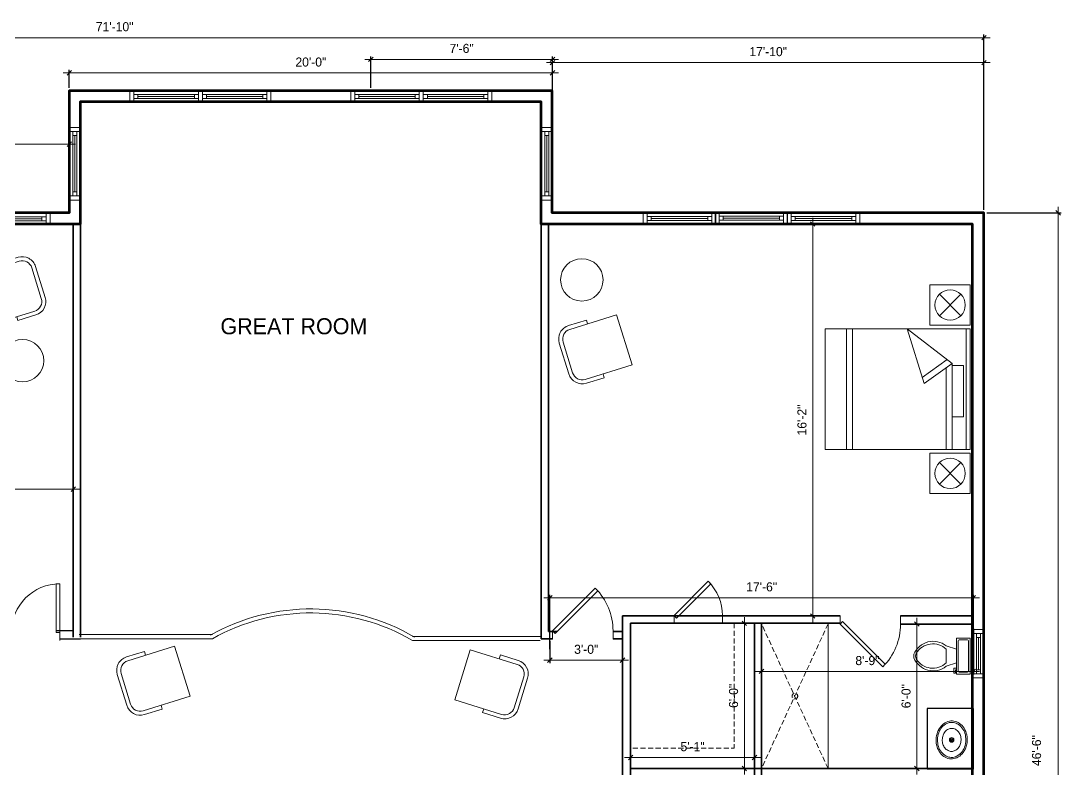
# Model space of a CAD drawing. Extents: x 2753 to 8941, y 12146 to 15850.
# Drawn here: x 7412 to 7928, y 14043 to 14414 of the extents above; entities that cross this region are included whole.
import ezdxf

# ---------------------------------------------------------------- set-up
doc = ezdxf.new("R2010")
doc.units = 0
doc.header["$LTSCALE"] = 20
doc.header["$MEASUREMENT"] = 0
doc.linetypes.add('HIDDEN', pattern=[0.375, 0.25, -0.125])
doc.linetypes.add('Hidden (½x)', pattern=[0.1875, 0.125, -0.0625])
doc.layers.get('0').update_dxf_attribs({"lineweight": 9})
doc.layers.get('DefPoints').update_dxf_attribs({"color": 17})
for name, color, linetype in [('1-N-FRAMING-TXT', 4, 'Continuous'), ('Electrical - New', 3, 'Continuous'), ('S-GRID-DIM', 1, 'Continuous'), ('S-HATCH', 8, 'Continuous')]:
    doc.layers.add(name, color=color, linetype=linetype)
for name, color, linetype, lineweight in [('A-LIGHT+', 133, 'Continuous', 9), ('A-Wall-New', 1, 'Continuous', 50), ('A-Wall-Partition', 3, 'Continuous', 35), ('A-windoor', 2, 'Continuous', 13), ('AFURNITURE', 134, 'Continuous', 18), ('Details', 2, 'Continuous', 15), ('DIM', 8, 'Continuous', 5), ('door', 43, 'Continuous', 13), ('Furniture', 132, 'Continuous', 5), ('hatch', 8, 'Continuous', 13), ('P-visible1', 33, 'Continuous', 20), ('TEXT', 6, 'Continuous', 25)]:
    doc.layers.add(name, color=color, linetype=linetype, lineweight=lineweight)
doc.styles.get("Standard").update_dxf_attribs({"font": 'stylu.ttf'})
doc.dimstyles.new('Forum 24', dxfattribs={"dimscale": 24, "dimtxt": 0.1875, "dimasz": 0.09375, "dimexe": 0.0625, "dimexo": 0.0625, "dimgap": 0.125, "dimtad": 1, "dimdec": 4, "dimrnd": 1, "dimzin": 7, "dimdsep": 46, "dimlunit": 4, "dimtxsty": 'Standard', "dimblk": 'OBLIQUE', "dimblk1": 'DIMTICK', "dimblk2": 'OBLIQUE', "dimcen": -0.0625, "dimdle": 0.125, "dimclrd": 256, "dimclre": 256, "dimclrt": 256, "dimadec": 0, "dimazin": 0, "dimtfac": 1, "dimtdec": 4, "dimtmove": 1, "dimatfit": 3, "dimfxl": 0.0625, "dimtvp": 1.2, "dimfrac": 2, "dimtolj": 1, "dimtzin": 7, "dimlwd": 13, "dimarcsym": 0})

# ---------------------------------------------------------------- blocks, each defined once
blk = doc.blocks.new('*U674')
for p, q in [((-18, 0), (14, 0)), ((-18, -3.75), (-18, -1.75)), ((-18, -1.75), (14, -1.75)), ((14, -3.75), (-18, -3.75)), ((-16, -1.75), (-16, -3.75)), ((12, -2.75), (-16, -2.75)), ((12, -1.75), (12, -3.75)), ((14, -1.75), (14, -3.75)), ((-18, -5.5), (14, -5.5))]:
    blk.add_line(p, q)
blk.add_lwpolyline([(-18, -5.5), (-20, -5.5), (-20, 0), (-18, 0)], close=True)
at = {"extrusion": (0, 0, -1)}
blk.add_lwpolyline([(-14, -5.5), (-16, -5.5), (-16, 0), (-14, 0)], close=True, dxfattribs=at)
blk = doc.blocks.new('_Oblique')
at = {"color": 0, "linetype": 'ByBlock', "lineweight": -2}
blk.add_line((-0.5, -0.5), (0.5, 0.5), dxfattribs=at)
blk = doc.blocks.new('*D824')
at = {"layer": 'DefPoints', "color": 0, "transparency": 16777216}
for p in [(7889.48, 14406.07), (7889.48, 14319.13), (7027.54, 14315.51)]:
    blk.add_point(p, dxfattribs=at)
at = {"layer": 'DIM', "lineweight": 13, "transparency": 16777216}
blk.add_line((7024.54, 14406.07), (7892.48, 14406.07), dxfattribs=at)
at = {"layer": 'DIM', "lineweight": -2, "transparency": 16777216}
for p, q in [((7027.54, 14317.01), (7027.54, 14407.57)), ((7889.48, 14320.63), (7889.48, 14407.57))]:
    blk.add_line(p, q, dxfattribs=at)
at = {"layer": 'DIM', "lineweight": 13, "transparency": 16777216, "xscale": 2.25, "yscale": 2.25, "zscale": 2.25, "rotation": 180}
blk.add_blockref('_Oblique', (7027.54, 14406.07), dxfattribs=at)
at = {"layer": 'DIM', "lineweight": 13, "transparency": 16777216, "xscale": 2.25, "yscale": 2.25, "zscale": 2.25}
blk.add_blockref('_Oblique', (7889.48, 14406.07), dxfattribs=at)
at = {"layer": 'DIM', "transparency": 16777216, "insert": (7458.51, 14411.49), "char_height": 4.5, "attachment_point": 5}
blk.add_mtext('\\A1;71\'-10"', dxfattribs=at)
blk = doc.blocks.new('DIMTICK')
for p, q in [((-1, 0), (1, 0)), ((0, 1), (0, -1))]:
    blk.add_line(p, q)
at = {"const_width": 0.141}
blk.add_lwpolyline([(0.71, 0.71), (-0.71, -0.71)], dxfattribs=at)
blk = doc.blocks.new('*U669')
for p, q in [((-18, 0), (2, 0)), ((-18, -3.75), (-18, -1.75)), ((-18, -1.75), (2, -1.75)), ((2, -3.75), (-18, -3.75)), ((-16, -1.75), (-16, -3.75)), ((0, -2.75), (-16, -2.75)), ((0, -1.75), (0, -3.75)), ((2, -1.75), (2, -3.75)), ((-18, -5.5), (2, -5.5))]:
    blk.add_line(p, q)
blk.add_lwpolyline([(-18, -5.5), (-20, -5.5), (-20, 0), (-18, 0)], close=True)
at = {"extrusion": (0, 0, -1)}
blk.add_lwpolyline([(-2, -5.5), (-4, -5.5), (-4, 0), (-2, 0)], close=True, dxfattribs=at)
blk = doc.blocks.new('*D825')
at = {"layer": 'DefPoints', "color": 0, "transparency": 16777216}
for p in [(7889.48, 14319.13), (7926.27, 14319.13), (7889.48, 13761.62)]:
    blk.add_point(p, dxfattribs=at)
at = {"layer": 'DIM', "lineweight": -2, "transparency": 16777216}
for p, q in [((7890.98, 14319.13), (7927.77, 14319.13)), ((7890.98, 13761.62), (7927.77, 13761.62))]:
    blk.add_line(p, q, dxfattribs=at)
at = {"layer": 'DIM', "lineweight": 13, "transparency": 16777216}
blk.add_line((7926.27, 13758.62), (7926.27, 14322.13), dxfattribs=at)
at = {"layer": 'DIM', "lineweight": 13, "transparency": 16777216, "xscale": 2.25, "yscale": 2.25, "zscale": 2.25}
for p, rotation in [((7926.27, 14319.13), 90), ((7926.27, 13761.62), 270)]:
    blk.add_blockref('_Oblique', p, dxfattribs=dict(at, rotation=rotation))
at = {"layer": 'DIM', "transparency": 16777216, "insert": (7915.57, 14052.37), "char_height": 4.5, "attachment_point": 5, "rotation": 90}
blk.add_mtext('\\A1;46\'-6"', dxfattribs=at)
blk = doc.blocks.new('*D821')
at = {"layer": 'DefPoints', "color": 0, "transparency": 16777216}
for p in [(7675.53, 14393.69), (7675.53, 14319.13), (7889.48, 14319.13)]:
    blk.add_point(p, dxfattribs=at)
at = {"layer": 'DIM', "lineweight": 13, "transparency": 16777216}
blk.add_line((7892.48, 14393.69), (7672.53, 14393.69), dxfattribs=at)
at = {"layer": 'DIM', "lineweight": -2, "transparency": 16777216}
for p, q in [((7675.53, 14320.63), (7675.53, 14395.19)), ((7889.48, 14320.63), (7889.48, 14395.19))]:
    blk.add_line(p, q, dxfattribs=at)
at = {"layer": 'DIM', "lineweight": 13, "transparency": 16777216, "xscale": 2.25, "yscale": 2.25, "zscale": 2.25, "rotation": 180}
blk.add_blockref('_Oblique', (7675.53, 14393.69), dxfattribs=at)
at = {"layer": 'DIM', "lineweight": 13, "transparency": 16777216, "xscale": 2.25, "yscale": 2.25, "zscale": 2.25}
blk.add_blockref('_Oblique', (7889.48, 14393.69), dxfattribs=at)
at = {"layer": 'DIM', "transparency": 16777216, "insert": (7782.51, 14399.12), "char_height": 4.5, "attachment_point": 5}
blk.add_mtext('\\A1;17\'-10"', dxfattribs=at)
blk = doc.blocks.new('*D822')
at = {"layer": 'DefPoints', "color": 0, "transparency": 16777216}
for p in [(7436.02, 14388.62), (7436.02, 14379.67), (7675.53, 14379.67)]:
    blk.add_point(p, dxfattribs=at)
at = {"layer": 'DIM', "lineweight": 13, "transparency": 16777216}
blk.add_line((7678.53, 14388.62), (7433.02, 14388.62), dxfattribs=at)
at = {"layer": 'DIM', "lineweight": -2, "transparency": 16777216}
for p, q in [((7436.02, 14381.17), (7436.02, 14390.12)), ((7675.53, 14381.17), (7675.53, 14390.12))]:
    blk.add_line(p, q, dxfattribs=at)
at = {"layer": 'DIM', "lineweight": 13, "transparency": 16777216, "xscale": 2.25, "yscale": 2.25, "zscale": 2.25, "rotation": 180}
blk.add_blockref('_Oblique', (7436.02, 14388.62), dxfattribs=at)
at = {"layer": 'DIM', "lineweight": 13, "transparency": 16777216, "xscale": 2.25, "yscale": 2.25, "zscale": 2.25}
blk.add_blockref('_Oblique', (7675.53, 14388.62), dxfattribs=at)
at = {"layer": 'DIM', "transparency": 16777216, "insert": (7555.78, 14393.96), "char_height": 4.5, "attachment_point": 5}
blk.add_mtext('\\A1;20\'-0"', dxfattribs=at)
blk = doc.blocks.new('*D823')
at = {"layer": 'DefPoints', "color": 0, "transparency": 16777216}
for p in [(7027.54, 14353.19), (7027.54, 14319.13), (7436.02, 14319.13)]:
    blk.add_point(p, dxfattribs=at)
at = {"layer": 'DIM', "lineweight": -2, "transparency": 16777216}
for p, q in [((7027.54, 14320.63), (7027.54, 14354.69)), ((7436.02, 14320.63), (7436.02, 14354.69))]:
    blk.add_line(p, q, dxfattribs=at)
at = {"layer": 'DIM', "lineweight": 13, "transparency": 16777216}
blk.add_line((7439.02, 14353.19), (7024.54, 14353.19), dxfattribs=at)
at = {"layer": 'DIM', "lineweight": 13, "transparency": 16777216, "xscale": 2.25, "yscale": 2.25, "zscale": 2.25, "rotation": 180}
blk.add_blockref('_Oblique', (7027.54, 14353.19), dxfattribs=at)
at = {"layer": 'DIM', "lineweight": 13, "transparency": 16777216, "xscale": 2.25, "yscale": 2.25, "zscale": 2.25}
blk.add_blockref('_Oblique', (7436.02, 14353.19), dxfattribs=at)
at = {"layer": 'DIM', "transparency": 16777216, "insert": (7231.78, 14358.55), "char_height": 4.5, "attachment_point": 5}
blk.add_mtext('\\A1;34\'-0"', dxfattribs=at)
blk = doc.blocks.new('*D826')
at = {"layer": 'DefPoints', "color": 0, "transparency": 16777216}
for p in [(7257.55, 14209.21), (7438.02, 14209.21), (7438.02, 14182.06)]:
    blk.add_point(p, dxfattribs=at)
at = {"layer": 'S-HATCH', "lineweight": -2, "transparency": 16777216}
for p, q in [((7257.55, 14207.71), (7257.55, 14180.56)), ((7438.02, 14207.71), (7438.02, 14180.56))]:
    blk.add_line(p, q, dxfattribs=at)
at = {"layer": 'S-HATCH', "lineweight": 13, "transparency": 16777216}
blk.add_line((7254.55, 14182.06), (7441.02, 14182.06), dxfattribs=at)
at = {"layer": 'S-HATCH', "lineweight": 13, "transparency": 16777216, "xscale": 2.25, "yscale": 2.25, "zscale": 2.25, "rotation": 180}
blk.add_blockref('_Oblique', (7257.55, 14182.06), dxfattribs=at)
at = {"layer": 'S-HATCH', "lineweight": 13, "transparency": 16777216, "xscale": 2.25, "yscale": 2.25, "zscale": 2.25}
blk.add_blockref('_Oblique', (7438.02, 14182.06), dxfattribs=at)
at = {"layer": 'S-HATCH', "transparency": 16777216, "insert": (7347.78, 14187.43), "char_height": 4.5, "attachment_point": 5}
blk.add_mtext('\\A1;15\'-0"', dxfattribs=at)
blk = doc.blocks.new('*D827')
at = {"layer": 'DefPoints', "color": 0, "transparency": 16777216}
for p in [(7836.3, 14313.61), (7803.97, 14119.17), (7804.59, 14119.17)]:
    blk.add_point(p, dxfattribs=at)
at = {"layer": 'S-HATCH', "lineweight": -2, "transparency": 16777216}
for p, q in [((7834.8, 14313.61), (7803.09, 14313.61)), ((7805.47, 14119.17), (7806.09, 14119.17))]:
    blk.add_line(p, q, dxfattribs=at)
at = {"layer": 'S-HATCH', "lineweight": 13, "transparency": 16777216}
blk.add_line((7804.59, 14316.61), (7804.59, 14116.17), dxfattribs=at)
at = {"layer": 'S-HATCH', "lineweight": 13, "transparency": 16777216, "xscale": 2.25, "yscale": 2.25, "zscale": 2.25}
for p, rotation in [((7804.59, 14313.61), 90), ((7804.59, 14119.17), 270)]:
    blk.add_blockref('_Oblique', p, dxfattribs=dict(at, rotation=rotation))
at = {"layer": 'S-HATCH', "transparency": 16777216, "insert": (7799.26, 14216.39), "char_height": 4.5, "attachment_point": 5, "rotation": 90}
blk.add_mtext('\\A1;16\'-2"', dxfattribs=at)
blk = doc.blocks.new('*U679')
for p, q in [((-30, 0), (-30, -4)), ((0, 0), (0, -4))]:
    blk.add_line(p, q)
blk.add_lwpolyline([(0, 0), (-21.21, 21.21), (-22.45, 19.98), (-1.24, -1.24)], close=True)
blk.add_arc((0, 0), 30, 135, 180)
blk = doc.blocks.new('*U562')
for p, q in [((0, 0), (0, 4)), ((24, 0), (24, 4))]:
    blk.add_line(p, q)
blk.add_lwpolyline([(0, 0), (16.97, -16.97), (18.21, -15.73), (1.24, 1.24)], close=True)
blk.add_arc((0, 0), 24, 315, 0)
blk = doc.blocks.new('*U607')
for p, q in [((0, 0), (0, -4)), ((30, 0), (30, -4))]:
    blk.add_line(p, q)
blk.add_lwpolyline([(0, 0), (21.21, 21.21), (22.45, 19.98), (1.24, -1.24)], close=True)
blk.add_arc((0, 0), 30, 0, 45)
blk = doc.blocks.new('*D831')
at = {"layer": 'DefPoints', "color": 0, "transparency": 16777216}
for p in [(7775.69, 14115.54), (7770.7, 14043.54), (7775.69, 14043.54)]:
    blk.add_point(p, dxfattribs=at)
at = {"layer": 'S-HATCH', "lineweight": 13, "transparency": 16777216}
blk.add_line((7770.7, 14118.54), (7770.7, 14040.54), dxfattribs=at)
at = {"layer": 'S-HATCH', "lineweight": -2, "transparency": 16777216}
for p, q in [((7774.19, 14115.54), (7769.2, 14115.54)), ((7774.19, 14043.54), (7769.2, 14043.54))]:
    blk.add_line(p, q, dxfattribs=at)
at = {"layer": 'S-HATCH', "lineweight": 13, "transparency": 16777216, "xscale": 2.25, "yscale": 2.25, "zscale": 2.25}
for p, rotation in [((7770.7, 14115.54), 90), ((7770.7, 14043.54), 270)]:
    blk.add_blockref('_Oblique', p, dxfattribs=dict(at, rotation=rotation))
at = {"layer": 'S-HATCH', "transparency": 16777216, "insert": (7765.35, 14079.54), "char_height": 4.5, "attachment_point": 5, "rotation": 90}
blk.add_mtext('\\A1;6\'-0"', dxfattribs=at)
blk = doc.blocks.new('*D832')
at = {"layer": 'DefPoints', "color": 0, "transparency": 16777216}
for p in [(7775.69, 14048.96), (7714.33, 14043.54), (7775.69, 14043.54)]:
    blk.add_point(p, dxfattribs=at)
at = {"layer": 'S-HATCH', "lineweight": -2, "transparency": 16777216}
for p, q in [((7714.33, 14045.04), (7714.33, 14050.46)), ((7775.69, 14045.04), (7775.69, 14050.46))]:
    blk.add_line(p, q, dxfattribs=at)
at = {"layer": 'S-HATCH', "lineweight": 13, "transparency": 16777216}
blk.add_line((7711.33, 14048.96), (7778.69, 14048.96), dxfattribs=at)
at = {"layer": 'S-HATCH', "lineweight": 13, "transparency": 16777216, "xscale": 2.25, "yscale": 2.25, "zscale": 2.25, "rotation": 180}
blk.add_blockref('_Oblique', (7714.33, 14048.96), dxfattribs=at)
at = {"layer": 'S-HATCH', "lineweight": 13, "transparency": 16777216, "xscale": 2.25, "yscale": 2.25, "zscale": 2.25}
blk.add_blockref('_Oblique', (7775.69, 14048.96), dxfattribs=at)
at = {"layer": 'S-HATCH', "transparency": 16777216, "insert": (7745.01, 14054.31), "char_height": 4.5, "attachment_point": 5}
blk.add_mtext('\\A1;5\'-1"', dxfattribs=at)
blk = doc.blocks.new('*D833')
at = {"layer": 'DefPoints', "color": 0, "transparency": 16777216}
for p in [(7674.3, 14108.25), (7710.3, 14108.25), (7710.3, 14097.25)]:
    blk.add_point(p, dxfattribs=at)
at = {"layer": 'DIM', "lineweight": -2, "transparency": 16777216}
for p, q in [((7674.3, 14106.75), (7674.3, 14095.75)), ((7710.3, 14106.75), (7710.3, 14095.75))]:
    blk.add_line(p, q, dxfattribs=at)
at = {"layer": 'DIM', "lineweight": 13, "transparency": 16777216}
blk.add_line((7671.3, 14097.25), (7713.3, 14097.25), dxfattribs=at)
at = {"layer": 'DIM', "lineweight": 13, "transparency": 16777216, "xscale": 2.25, "yscale": 2.25, "zscale": 2.25, "rotation": 180}
blk.add_blockref('_Oblique', (7674.3, 14097.25), dxfattribs=at)
at = {"layer": 'DIM', "lineweight": 13, "transparency": 16777216, "xscale": 2.25, "yscale": 2.25, "zscale": 2.25}
blk.add_blockref('_Oblique', (7710.3, 14097.25), dxfattribs=at)
at = {"layer": 'DIM', "transparency": 16777216, "insert": (7692.3, 14102.6), "char_height": 4.5, "attachment_point": 5}
blk.add_mtext('\\A1;3\'-0"', dxfattribs=at)
blk = doc.blocks.new('*D834')
at = {"layer": 'DefPoints', "color": 0, "transparency": 16777216}
for p in [(7674.3, 14128.18), (7674.3, 14101.25), (7884.24, 14097.52)]:
    blk.add_point(p, dxfattribs=at)
at = {"layer": 'DIM', "lineweight": 13, "transparency": 16777216}
blk.add_line((7887.24, 14128.18), (7671.3, 14128.18), dxfattribs=at)
at = {"layer": 'DIM', "lineweight": -2, "transparency": 16777216}
for p, q in [((7674.3, 14102.75), (7674.3, 14129.68)), ((7884.24, 14099.02), (7884.24, 14129.68))]:
    blk.add_line(p, q, dxfattribs=at)
at = {"layer": 'DIM', "lineweight": 13, "transparency": 16777216, "xscale": 2.25, "yscale": 2.25, "zscale": 2.25, "rotation": 180}
blk.add_blockref('_Oblique', (7674.3, 14128.18), dxfattribs=at)
at = {"layer": 'DIM', "lineweight": 13, "transparency": 16777216, "xscale": 2.25, "yscale": 2.25, "zscale": 2.25}
blk.add_blockref('_Oblique', (7884.24, 14128.18), dxfattribs=at)
at = {"layer": 'DIM', "transparency": 16777216, "insert": (7779.27, 14133.59), "char_height": 4.5, "attachment_point": 5}
blk.add_mtext('\\A1;17\'-6"', dxfattribs=at)
blk = doc.blocks.new('Toilet - top')
for p, q in [((9.5, -6), (9.5, -2)), ((-10, -8.5), (-8, -8.5)), ((-10, -9.5), (-10, -8.5)), ((-7, -9.5), (-10, -9.5)), ((-8, -8.5), (-8, -8)), ((-7, -8), (-7, -9.5)), ((-4, -8), (-6, -14)), ((4, -8), (6, -14)), ((4, -14), (-4, -14))]:
    blk.add_line(p, q)
blk.add_lwpolyline([(10.5, -8), (10.5, 0), (-10.5, 0), (-10.5, -8)], close=True)
for points in [[(-9.5, -2), (-9.5, -6)], [(8.5, -1), (-8.5, -1)], [(-8.5, -7), (8.5, -7)]]:
    blk.add_lwpolyline(points)
for centre, radius, start, end in [((-8.62, -1.88), 0.884, 81.8699, 188.1301), ((-8.62, -6.12), 0.884, 171.8699, 278.1301), ((8.62, -1.88), 0.884, 351.8699, 98.1301), ((8.62, -6.12), 0.884, 261.8699, 8.1301), ((3.52, -21.58), 12.17, 141.46911, 247.97143), ((4.2, -21.82), 11.33, 136.36773, 238.94682), ((-3.52, -21.58), 12.17, 292.02843, 38.53071), ((-4.2, -21.82), 11.33, 301.05301, 43.63209), ((0, -27.88), 4, 245.73182, 294.26817), ((0, -29), 4, 254.86053, 285.13947)]:
    blk.add_arc(centre, radius, start, end)
blk = doc.blocks.new('Sink - Oval top')
for p, q in [((-1, 0), (1, 0)), ((0, 1), (0, -1))]:
    blk.add_line(p, q)
at = {"linetype": 'Continuous'}
for points in [[(-12.23, 0.39, 0.117634), (-11.46, -3.36, 0.104469), (-8.88, -6.8, 0.090016), (-5.08, -9.07, 0.08192), (-0.32, -10.02, 0.08192), (4.49, -9.38, 0.090016), (8.42, -7.36, 0.104469), (11.22, -4.09, 0.117634), (12.23, -0.39, 0.117634), (11.46, 3.36, 0.104469), (8.88, 6.8, 0.090016), (5.08, 9.07, 0.08192), (0.32, 10.02, 0.08192), (-4.49, 9.38, 0.090016), (-8.42, 7.36, 0.104469), (-11.22, 4.09, 0.117634)], [(-11.29, 0.16, 0.118622), (-10.52, -3.25, 0.104678), (-8.07, -6.36, 0.089562), (-4.54, -8.37, 0.081185), (-0.13, -9.15, 0.081185), (4.3, -8.49, 0.089562), (7.89, -6.58, 0.104678), (10.42, -3.55, 0.118622), (11.29, -0.16, 0.118622), (10.52, 3.25, 0.104678), (8.07, 6.36, 0.089562), (4.54, 8.37, 0.081185), (0.13, 9.15, 0.081185), (-4.3, 8.49, 0.089562), (-7.89, 6.58, 0.104678), (-10.42, 3.55, 0.118622)], [(-7.42, 0.08, 0.118283), (-6.91, -2.17, 0.104607), (-5.29, -4.21, 0.089718), (-2.97, -5.53, 0.081436), (-0.07, -6.04, 0.081436), (2.84, -5.59, 0.089718), (5.2, -4.33, 0.104607), (6.86, -2.32, 0.118283), (7.42, -0.08, 0.118283), (6.91, 2.17, 0.104607), (5.29, 4.21, 0.089718), (2.97, 5.53, 0.081436), (0.07, 6.04, 0.081436), (-2.84, 5.59, 0.089718), (-5.2, 4.33, 0.104607), (-6.86, 2.32, 0.118283)]]:
    blk.add_lwpolyline(points, format="xyb", close=True, dxfattribs=at)
for radius in [1.5, 1]:
    blk.add_circle((0, 0), radius)
blk = doc.blocks.new('*U672')
for p, q in [((-18, 0), (12, 0)), ((-18, -3.75), (-18, -1.75)), ((-18, -1.75), (12, -1.75)), ((12, -3.75), (-18, -3.75)), ((-16, -1.75), (-16, -3.75)), ((10, -2.75), (-16, -2.75)), ((10, -1.75), (10, -3.75)), ((12, -1.75), (12, -3.75)), ((-18, -5.5), (12, -5.5))]:
    blk.add_line(p, q)
blk.add_lwpolyline([(-18, -5.5), (-20, -5.5), (-20, 0), (-18, 0)], close=True)
at = {"extrusion": (0, 0, -1)}
blk.add_lwpolyline([(-12, -5.5), (-14, -5.5), (-14, 0), (-12, 0)], close=True, dxfattribs=at)
blk = doc.blocks.new('A$C4D910482')
at = {"layer": 'Furniture', "linetype": 'Continuous'}
for p, q in [((31.34, 27.96), (7, 27.96)), ((16.29, 27.96), (16.29, 29.96)), ((31.34, 2), (31.34, 27.96)), ((2, 22.96), (2, 7)), ((7, 2), (31.34, 2)), ((16.29, 0), (16.29, 2))]:
    blk.add_line(p, q, dxfattribs=at)
for points in [[(16.29, 29.96), (7, 29.96)], [(0, 22.96), (0, 7)], [(7, 0), (16.29, 0)]]:
    blk.add_lwpolyline(points, dxfattribs=at)
for centre, radius, start, end in [((7, 22.96), 7, 90, 180), ((7, 22.96), 5, 90, 180), ((7, 7), 7, 180, 270), ((7, 7), 5, 180, 270)]:
    blk.add_arc(centre, radius, start, end, dxfattribs=at)
blk = doc.blocks.new('*D847')
at = {"layer": 'DefPoints', "color": 0, "transparency": 16777216}
for p in [(7585.53, 14395.31), (7585.53, 14379.67), (7675.53, 14379.67)]:
    blk.add_point(p, dxfattribs=at)
at = {"layer": 'DIM', "lineweight": -2, "transparency": 16777216}
for p, q in [((7585.53, 14381.17), (7585.53, 14396.81)), ((7675.53, 14381.17), (7675.53, 14396.81))]:
    blk.add_line(p, q, dxfattribs=at)
at = {"layer": 'DIM', "lineweight": 13, "transparency": 16777216}
blk.add_line((7678.53, 14395.31), (7582.53, 14395.31), dxfattribs=at)
at = {"layer": 'DIM', "lineweight": 13, "transparency": 16777216, "xscale": 2.25, "yscale": 2.25, "zscale": 2.25, "rotation": 180}
blk.add_blockref('_Oblique', (7585.53, 14395.31), dxfattribs=at)
at = {"layer": 'DIM', "lineweight": 13, "transparency": 16777216, "xscale": 2.25, "yscale": 2.25, "zscale": 2.25}
blk.add_blockref('_Oblique', (7675.53, 14395.31), dxfattribs=at)
at = {"layer": 'DIM', "transparency": 16777216, "insert": (7630.53, 14400.73), "char_height": 4.5, "attachment_point": 5}
blk.add_mtext('\\A1;7\'-6"', dxfattribs=at)
blk = doc.blocks.new('*D803')
at = {"layer": 'DefPoints', "color": 0, "transparency": 16777216}
for p in [(7779.19, 14115.54), (7884.24, 14114.35), (7779.19, 14091.69)]:
    blk.add_point(p, dxfattribs=at)
at = {"layer": 'DIM', "lineweight": -2, "transparency": 16777216}
for p, q in [((7779.19, 14114.04), (7779.19, 14090.19)), ((7884.24, 14112.85), (7884.24, 14090.19))]:
    blk.add_line(p, q, dxfattribs=at)
at = {"layer": 'DIM', "lineweight": 13, "transparency": 16777216}
blk.add_line((7887.24, 14091.69), (7776.19, 14091.69), dxfattribs=at)
at = {"layer": 'DIM', "lineweight": 13, "transparency": 16777216, "xscale": 2.25, "yscale": 2.25, "zscale": 2.25, "rotation": 180}
blk.add_blockref('_Oblique', (7779.19, 14091.69), dxfattribs=at)
at = {"layer": 'DIM', "lineweight": 13, "transparency": 16777216, "xscale": 2.25, "yscale": 2.25, "zscale": 2.25}
blk.add_blockref('_Oblique', (7884.24, 14091.69), dxfattribs=at)
at = {"layer": 'DIM', "transparency": 16777216, "insert": (7831.72, 14097.01), "char_height": 4.5, "attachment_point": 5}
blk.add_mtext('\\A1;8\'-9"', dxfattribs=at)
blk = doc.blocks.new('*D804')
at = {"layer": 'DefPoints', "color": 0, "transparency": 16777216}
for p in [(7883.98, 14115.17), (7856.24, 14043.54), (7883.98, 14043.54)]:
    blk.add_point(p, dxfattribs=at)
at = {"layer": 'DIM', "lineweight": 13, "transparency": 16777216}
blk.add_line((7856.24, 14118.17), (7856.24, 14040.54), dxfattribs=at)
at = {"layer": 'DIM', "lineweight": -2, "transparency": 16777216}
for p, q in [((7882.48, 14115.17), (7854.74, 14115.17)), ((7882.48, 14043.54), (7854.74, 14043.54))]:
    blk.add_line(p, q, dxfattribs=at)
at = {"layer": 'DIM', "lineweight": 13, "transparency": 16777216, "xscale": 2.25, "yscale": 2.25, "zscale": 2.25}
for p, rotation in [((7856.24, 14115.17), 90), ((7856.24, 14043.54), 270)]:
    blk.add_blockref('_Oblique', p, dxfattribs=dict(at, rotation=rotation))
at = {"layer": 'DIM', "transparency": 16777216, "insert": (7850.89, 14079.36), "char_height": 4.5, "attachment_point": 5, "rotation": 90}
blk.add_mtext('\\A1;6\'-0"', dxfattribs=at)
blk = doc.blocks.new('bb')
at = {"layer": 'P-visible1', "lineweight": 13}
for points in [[(7081.1, 7192.56), (7081.1, 7216.56), (7082.86, 7216.56), (7082.86, 7192.56)], [(7129.1, 7192.56), (7129.1, 7216.56), (7127.34, 7216.56), (7127.34, 7192.56)]]:
    blk.add_lwpolyline(points, close=True, dxfattribs=at)
for points in [[(7081.1, 7192.56), (7081.1, 7188.56)], [(7104.66, 7192.56), (7104.66, 7188.56)], [(7105.1, 7192.56), (7105.1, 7188.56)], [(7105.1, 7192.56), (7105.1, 7188.56)], [(7105.54, 7192.56), (7105.54, 7188.56)], [(7129.1, 7192.56), (7129.1, 7188.56)]]:
    blk.add_lwpolyline(points, dxfattribs=at)
at = {"layer": 'P-visible1', "lineweight": 70}
for points in [[(7105.1, 7192.44), (7104.66, 7192.44)], [(7105.1, 7192.44), (7105.54, 7192.44)], [(7105.1, 7188.96), (7104.66, 7188.96)], [(7105.1, 7188.96), (7105.54, 7188.96)]]:
    blk.add_lwpolyline(points, dxfattribs=at)
at = {"layer": 'P-visible1', "lineweight": 13}
for centre, start, end in [((7081.03, 7192.65), 359.9523, 89.9522), ((7129.18, 7192.65), 90.0478, 180.0477)]:
    blk.add_arc(centre, 24, start, end, dxfattribs=at)
blk = doc.blocks.new('A$C13B4006E')
at = {"layer": 'Furniture'}
for p, q in [((0, 83.54), (0, 103.54)), ((0, 103.54), (20, 103.54)), ((20, 83.54), (20, 103.54)), ((4.68, 98.86), (15.32, 88.21)), ((4.68, 88.21), (15.32, 98.86)), ((0, 83.54), (20, 83.54)), ((2, 21.77), (2, 81.77)), ((9, 38.97), (9, 81.77)), ((12, 41.12), (12, 81.77)), ((58.34, 81.77), (58.34, 21.77)), ((61.34, 81.77), (61.34, 21.77)), ((9, 38.97), (22.88, 48.93)), ((22.88, 48.93), (31.26, 21.77)), ((11.48, 37.05), (23.81, 45.91)), ((31.26, 21.77), (9, 38.97)), ((0, 20), (20, 20)), ((0, 20), (0, 0)), ((20, 20), (20, 0)), ((4.68, 4.68), (15.32, 15.32)), ((4.68, 15.32), (15.32, 4.68)), ((0, 0), (20, 0))]:
    blk.add_line(p, q, dxfattribs=at)
blk.add_lwpolyline([(72, 81.77), (0, 81.77), (0, 21.77), (72, 21.77)], close=True, dxfattribs=at)
blk.add_lwpolyline([(9, 39.96), (3.3, 39.96), (3.3, 65.54), (9, 65.54)], dxfattribs=at)
for centre in [(10, 93.54), (10, 10)]:
    blk.add_circle(centre, 7.53, dxfattribs=at)

msp = doc.modelspace()

# ---------------------------------------------------------------- linework, layer by layer
at = {"layer": '1-N-FRAMING-TXT'}
msp.add_lwpolyline([(7884.31206, 14043.25095), (7884.31206, 14073.25095), (7861.31206, 14073.25095), (7861.31206, 14043.25095)], close=True, dxfattribs=at)
at = {"layer": 'A-LIGHT+'}
for p, q in [((7812.19214, 14043.5428), (7812.19214, 14115.22841)), ((7440.92785, 14109.90606), (7506.97994, 14109.90606)), ((7440.92785, 14107.90606), (7506.97994, 14107.90606)), ((7669.44559, 14108.9975), (7606.15268, 14108.9975)), ((7669.44559, 14106.9975), (7606.15268, 14106.9975))]:
    msp.add_line(p, q, dxfattribs=at)
for radius in [101.58141, 99.58141]:
    msp.add_arc((7555.7752, 14021.09893), radius, 59.6093838, 119.3408252, dxfattribs=at)
at = {"layer": 'A-Wall-New', "lineweight": 70}
for points in [[(7703.82261, 13730.66879), (7708.28384, 13720.90007), (7813.66756, 13720.90007), (7832.26432, 13761.62129), (7889.35479, 13761.62129), (7889.35479, 14319.12574), (7675.40936, 14319.12574), (7675.40936, 14379.67461), (7435.89162, 14379.67461), (7435.89162, 14319.12574), (7378.51778, 14319.12574)], [(7708.79841, 13733.01308), (7711.81847, 13726.40007), (7810.13293, 13726.40007), (7828.72968, 13767.12129), (7883.85479, 13767.12129), (7883.85479, 14313.62574), (7669.90936, 14313.62574), (7669.90936, 14374.17461), (7441.39162, 14374.17461), (7441.39162, 14313.62574), (7346.38889, 14313.62574)]]:
    msp.add_lwpolyline(points, dxfattribs=at)
at = {"layer": 'A-Wall-Partition'}
for p, q in [((7438.01632, 14108.65238), (7438.01632, 14313.62574)), ((7441.51632, 14108.65238), (7441.51632, 14313.62574)), ((7670.03407, 14107.90606), (7670.03407, 14313.62574)), ((7673.53407, 14111.40606), (7673.53407, 14313.62574)), ((7710.328, 14119.1678), (7818.12848, 14119.1678)), ((7710.328, 13964.4178), (7710.328, 14119.1678)), ((7730.39438, 14119.1678), (7735.82789, 14119.1678)), ((7848.12848, 14119.1678), (7884.38897, 14119.1678)), ((7714.328, 14115.5428), (7818.12848, 14115.5428)), ((7714.328, 13968.0428), (7714.328, 14115.5428)), ((7734.01938, 14115.5428), (7735.82789, 14115.5428)), ((7775.69214, 14115.5428), (7775.69214, 13968.0428)), ((7779.19214, 14115.5428), (7779.19214, 13968.0428)), ((7848.12848, 14115.1678), (7884.38897, 14115.1678)), ((7670.03407, 14107.90606), (7675.59782, 14107.90606)), ((7673.53407, 14111.40606), (7677.75929, 14111.40606)), ((7705.59782, 14111.40606), (7710.328, 14111.40606)), ((7705.59782, 14107.90606), (7710.328, 14107.90606)), ((7714.328, 14043.5428), (7884.38795, 14043.5428)), ((7734.01938, 14043.5428), (7884.38774, 14043.5428))]:
    msp.add_line(p, q, dxfattribs=at)
at = {"layer": 'AFURNITURE', "linetype": 'HIDDEN', "ltscale": 0.5}
for p, q in [((7765.69214, 14115.5428), (7765.69214, 14053.5428)), ((7812.19214, 14115.22841), (7779.19214, 14043.5428)), ((7812.19214, 14043.5428), (7779.19214, 14115.22841)), ((7715.453, 14053.5428), (7765.69214, 14053.5428))]:
    msp.add_line(p, q, dxfattribs=at)
msp.add_circle((7795.73505, 14079.39257), 1.3958, dxfattribs=at)
at = {"layer": 'Details', "linetype": 'Hidden (½x)', "ltscale": 2}
msp.add_line((7441.51632, 14311.17461), (7441.51632, 14282.21614), dxfattribs=at)
at = {"layer": 'Electrical - New'}
for p, q in [((7429.50631, 14111.90606), (7438.01632, 14111.90606)), ((7431.2663, 14107.90606), (7441.51632, 14107.90606))]:
    msp.add_line(p, q, dxfattribs=at)
at = {"layer": 'Furniture', "linetype": 'Continuous'}
for centre in [(7690.12005, 14285.93008), (7412.87124, 14245.81654)]:
    msp.add_circle(centre, 10.5, dxfattribs=at)

# ---------------------------------------------------------------- block references
at = {"layer": 'A-windoor', "lineweight": 25, "xscale": -1, "rotation": 180}
for p in [(7486.01632, 14374.17461), (7520.01632, 14374.17461), (7595.53407, 14374.17461), (7629.53407, 14374.17461)]:
    msp.add_blockref('*U674', p, dxfattribs=at)
at = {"layer": 'A-windoor', "lineweight": 25}
for name, p, rotation in [('*U674', (7436.01207, 14345.5355), 89.99999999999999), ('*U674', (7670.02981, 14345.5355), 89.99999999999999), ('*U674', (7736.52247, 14313.62574), 180), ('*U674', (7772.15885, 14313.76512), 180), ('*U674', (7807.95731, 14313.62574), 180), ('*U669', (7883.99753, 14108.52835), 89.99999999999999)]:
    msp.add_blockref(name, p, dxfattribs=dict(at, rotation=rotation))
at = {"layer": 'A-windoor', "lineweight": 25, "xscale": -1}
msp.add_blockref('*U672', (7406.47799, 14318.96092), dxfattribs=at)
at = {"layer": 'door', "lineweight": 20}
msp.add_blockref('*U607', (7675.59782, 14111.71946), dxfattribs=at)
at = {"layer": 'door', "lineweight": 20, "xscale": -1, "rotation": 180}
msp.add_blockref('*U562', (7735.82789, 14119.39535), dxfattribs=at)
at = {"layer": 'door', "lineweight": 20, "rotation": 180}
msp.add_blockref('*U679', (7818.12848, 14115.1678), dxfattribs=at)
at = {"layer": 'Furniture', "xscale": -1}
for p, rotation in [((7426.13551, 14270.56313), 17.19455464475661), ((7676.85578, 14261.1835), 197.1945546447566), ((7457.72315, 14096.77118), 197.1945546447566)]:
    msp.add_blockref('A$C4D910482', p, dxfattribs=dict(at, rotation=rotation))
at = {"layer": 'Furniture'}
for name, p, rotation in [('A$C13B4006E', (7882.69987, 14283.44638), 180), ('A$C4D910482', (7665.32274, 14095.00387), 162.8054453552434)]:
    msp.add_blockref(name, p, dxfattribs=dict(at, rotation=rotation))
at = {"layer": 'hatch'}
for name, p, xscale, yscale, zscale, rotation in [('Toilet - top', (7882.65441, 14099.28226), -0.8484843624469084, 0.8484843624469084, 0.8484843624469084, 269.9999999999978), ('Sink - Oval top', (7873.47209, 14057.6867), 0.7698269942324512, 0.7698269942324512, 0.7698269942324512, 89.67103015128787)]:
    msp.add_blockref(name, p, dxfattribs=dict(at, xscale=xscale, yscale=yscale, zscale=zscale, rotation=rotation))
at = {"layer": 'S-GRID-DIM', "xscale": -1}
msp.add_blockref('bb', (14512.3684, 6918.48752), dxfattribs=at)

# ---------------------------------------------------------------- texts
at = {"layer": 'TEXT', "insert": (7547.37282, 14262.85159), "char_height": 7.9715734, "width": 215.9601936, "attachment_point": 5}
msp.add_mtext('\\A1;GREAT ROOM', dxfattribs=at)

# ---------------------------------------------------------------- dimensions: what is measured, and where the dimension line sits
at = {"layer": 'DIM'}
for base, p1, p2, picture, middle in [((7889.47949, 14406.06679), (7027.53678, 14315.51241), (7889.47949, 14319.12574), '*D824', (7458.50814, 14411.49468)), ((7675.53407, 14393.6875), (7889.47949, 14319.12574), (7675.53407, 14319.12574), '*D821', (7782.50678, 14399.11539)), ((7436.016324, 14388.625), (7675.534069, 14379.674613), (7436.016324, 14379.674613), '*D822', (7555.775196, 14393.95571)), ((7027.53678, 14353.1875), (7436.01632, 14319.12574), (7027.53678, 14319.12574), '*D823', (7231.77655, 14358.55445)), ((7674.29569, 14128.177), (7884.24179, 14097.52243), (7674.29569, 14101.2489), '*D834', (7779.26874, 14133.58842)), ((7779.1921377, 14091.6874787), (7884.2417882, 14114.349715), (7779.1921377, 14115.5428018), '*D803', (7831.7169629, 14097.0148945)), ((7710.29569, 14097.24906), (7674.29569, 14108.24874), (7710.29569, 14108.24874), '*D833', (7692.29569, 14102.59624))]:
    dim = msp.add_linear_dim(base=base, p1=p1, p2=p2, dimstyle='Forum 24', dxfattribs=at)
    dim.commit()
    dim.dimension.update_dxf_attribs({"geometry": picture, "text_midpoint": middle})
dim = msp.add_aligned_dim(p1=(7675.53407, 14379.67461), p2=(7585.53407, 14379.67461), distance=-15.63941, dimstyle='Forum 24', dxfattribs=at)
dim.commit()
dim.dimension.update_dxf_attribs({"geometry": '*D847', "text_midpoint": (7630.53407, 14400.72544)})
dim = msp.add_linear_dim(base=(7926.269539, 14319.125738), p1=(7889.479495, 13761.621286), p2=(7889.479495, 14319.125738), angle=90, dimstyle='Forum 24', dxfattribs=at)
dim.commit()
dim.dimension.update_dxf_attribs({"geometry": '*D825', "text_midpoint": (7920.919063, 14052.373512), "dimtype": 160})
dim = msp.add_linear_dim(base=(7856.24131, 14043.5428), p1=(7883.97949, 14115.1678), p2=(7883.97949, 14043.5428), angle=90, dimstyle='Forum 24', dxfattribs=at)
dim.commit()
dim.dimension.update_dxf_attribs({"geometry": '*D804', "text_midpoint": (7850.89083, 14079.3553)})
at = {"layer": 'S-HATCH'}
for base, p1, p2, picture, middle in [((7804.59053, 14119.1678), (7836.29569, 14313.61211), (7803.97093, 14119.1678), '*D827', (7799.25652, 14216.38996)), ((7770.69769, 14043.5428), (7775.69214, 14115.5428), (7775.69214, 14043.5428), '*D831', (7765.34722, 14079.5428))]:
    dim = msp.add_linear_dim(base=base, p1=p1, p2=p2, angle=90, dimstyle='Forum 24', dxfattribs=at)
    dim.commit()
    dim.dimension.update_dxf_attribs({"geometry": picture, "text_midpoint": middle})
for base, p1, p2, picture, middle in [((7438.01632, 14182.0625), (7257.54852, 14209.21332), (7438.01632, 14209.21332), '*D826', (7347.78242, 14187.42615)), ((7775.69214, 14048.96405), (7714.328, 14043.5428), (7775.69214, 14043.5428), '*D832', (7745.01007, 14054.31123))]:
    dim = msp.add_linear_dim(base=base, p1=p1, p2=p2, dimstyle='Forum 24', dxfattribs=at)
    dim.commit()
    dim.dimension.update_dxf_attribs({"geometry": picture, "text_midpoint": middle})

doc.saveas('drawing.dxf')
